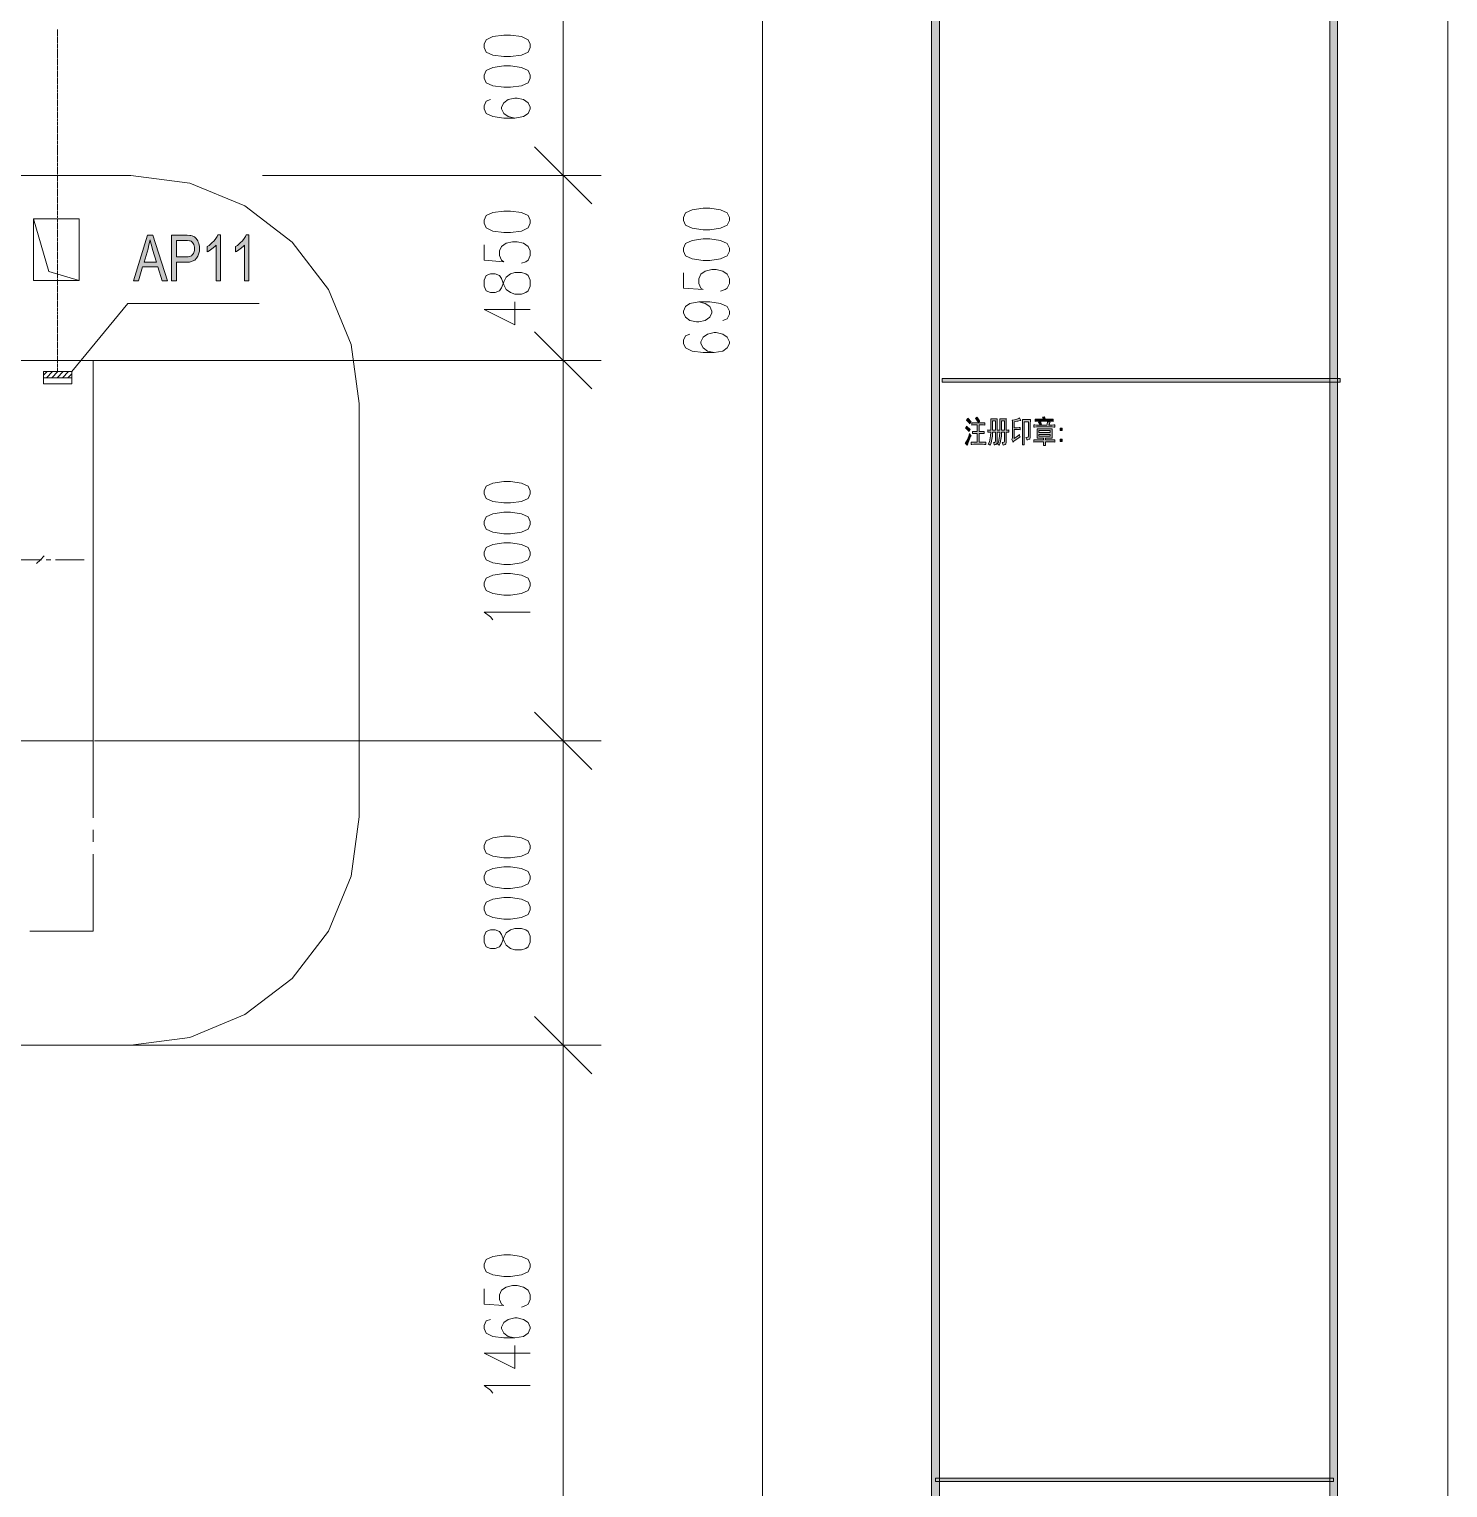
# Model space of a CAD drawing. Header units: millimetres. Extents: x -4415 to 173792, y -78716 to 47289.
# Drawn here: x 136509 to 173792, y -41095 to -2753 of the extents above; entities that cross this region are included whole.
import ezdxf

# ---------------------------------------------------------------- set-up
doc = ezdxf.new("R2010")
doc.units = ezdxf.units.MM

msp = doc.modelspace()

# ---------------------------------------------------------------- hatches: boundary and pattern name
h = msp.add_hatch(color=0)
h.dxf.hatch_style = 2
h.paths.add_polyline_path([(160434, -75716), (160225, -75716), (160225, 44288), (160434, 44288)])
h = msp.add_hatch(color=0)
h.dxf.hatch_style = 2
h.paths.add_polyline_path([(170896, -75821), (170687, -75611), (170687, 44183), (170896, 44393)])
h = msp.add_hatch(color=0)
h.paths.add_polyline_path([(139251, -9367), (139620, -8167), (139756, -8167), (140148, -9367), (140003, -9367), (139893, -9003), (139490, -9003), (139385, -9367)])
h.paths.add_polyline_path([(139527, -8874), (139853, -8874), (139752, -8543), (139730, -8467), (139695, -8342), (139685, -8293), (139675, -8351), (139649, -8466), (139633, -8523)])
h = msp.add_hatch(color=0)
h.paths.add_polyline_path([(140250, -9367), (140250, -8167), (140612, -8167), (140659, -8167), (140732, -8173), (140758, -8178), (140792, -8185), (140852, -8213), (140876, -8235), (140900, -8255), (140938, -8313), (140952, -8350), (140967, -8387), (140981, -8469), (140981, -8514), (140981, -8590), (140943, -8720), (140904, -8773), (140865, -8825), (140725, -8879), (140623, -8879), (140377, -8879), (140377, -9367)])
h.paths.add_polyline_path([(140377, -8737), (140625, -8737), (140686, -8737), (140774, -8708), (140800, -8679), (140826, -8651), (140851, -8571), (140851, -8518), (140851, -8481), (140836, -8416), (140820, -8389), (140805, -8364), (140766, -8328), (140741, -8320), (140725, -8314), (140666, -8309), (140623, -8309), (140377, -8309)])
h = msp.add_hatch(color=0)
h.dxf.hatch_style = 2
h.paths.add_polyline_path([(141540, -9367), (141421, -9367), (141421, -8428), (141400, -8454), (141344, -8504), (141310, -8530), (141275, -8555), (141213, -8593), (141186, -8606), (141186, -8464), (141236, -8435), (141322, -8364), (141359, -8323), (141396, -8281), (141448, -8202), (141463, -8162), (141540, -8162)])
h = msp.add_hatch(color=0)
h.dxf.hatch_style = 2
h.paths.add_polyline_path([(142285, -9367), (142166, -9367), (142166, -8428), (142145, -8454), (142089, -8504), (142055, -8530), (142020, -8555), (141958, -8593), (141931, -8606), (141931, -8464), (141981, -8435), (142067, -8364), (142104, -8323), (142141, -8281), (142193, -8202), (142208, -8162), (142285, -8162)])
h = msp.add_hatch(color=0)
h.dxf.hatch_style = 2
h.paths.add_polyline_path([(160504, -12029), (160504, -11938), (170966, -11938), (170966, -12029)])
h = msp.add_hatch(color=0)
h.dxf.hatch_style = 2
h.paths.add_polyline_path([(161173, -12980), (161202, -13008), (161245, -13058), (161261, -13080), (161250, -13091), (161233, -13115), (161227, -13127), (161207, -13096), (161164, -13045), (161141, -13027), (161148, -13015), (161165, -12993)])
h = msp.add_hatch(color=0)
h.dxf.hatch_style = 2
h.paths.add_polyline_path([(161380, -12989), (161388, -12981), (161406, -12963), (161413, -12951), (161428, -12969), (161467, -13018), (161488, -13052), (161480, -13061), (161460, -13082), (161451, -13092), (161431, -13059), (161396, -13008)])
h = msp.add_hatch(color=0)
h.paths.add_polyline_path([(161948, -12993), (161947, -13015), (161946, -13072), (161946, -13105), (161946, -13290), (162019, -13290), (162019, -13102), (162019, -13072), (162018, -13017), (162016, -12993), (162190, -12993), (162189, -13014), (162188, -13071), (162188, -13105), (162188, -13290), (162204, -13290), (162240, -13289), (162259, -13287), (162259, -13347), (162239, -13346), (162203, -13344), (162188, -13344), (162188, -13588), (162188, -13616), (162180, -13652), (162170, -13659), (162161, -13667), (162128, -13680), (162103, -13686), (162101, -13666), (162091, -13629), (162082, -13614), (162097, -13614), (162120, -13612), (162126, -13611), (162132, -13609), (162141, -13592), (162143, -13576), (162143, -13344), (162060, -13344), (162058, -13453), (162028, -13628), (161999, -13693), (161991, -13680), (161968, -13662), (161955, -13658), (161983, -13608), (162013, -13450), (162016, -13344), (161946, -13344), (161946, -13608), (161946, -13631), (161934, -13659), (161923, -13664), (161912, -13669), (161886, -13679), (161870, -13683), (161866, -13667), (161857, -13632), (161849, -13614), (161863, -13614), (161882, -13613), (161888, -13612), (161893, -13611), (161899, -13598), (161901, -13585), (161901, -13344), (161825, -13344), (161823, -13450), (161790, -13623), (161760, -13689), (161749, -13679), (161726, -13662), (161713, -13658), (161744, -13599), (161777, -13442), (161778, -13344), (161763, -13344), (161727, -13346), (161705, -13347), (161705, -13287), (161726, -13289), (161763, -13290), (161780, -13290), (161780, -13109), (161780, -13074), (161779, -13015), (161778, -12993)])
h.paths.add_polyline_path([(162143, -13290), (162143, -13048), (162064, -13048), (162064, -13290)])
h.paths.add_polyline_path([(161901, -13290), (161901, -13048), (161825, -13048), (161825, -13290)])
h = msp.add_hatch(color=0)
h.dxf.hatch_style = 2
h.paths.add_polyline_path([(162553, -13472), (162530, -13486), (162483, -13518), (162460, -13534), (162437, -13550), (162389, -13585), (162364, -13605), (162357, -13587), (162340, -13555), (162332, -13541), (162337, -13537), (162346, -13514), (162348, -13497), (162348, -13168), (162348, -13123), (162347, -13054), (162346, -13030), (162359, -13030), (162404, -13022), (162436, -13013), (162468, -13003), (162517, -12983), (162532, -12970), (162540, -12987), (162559, -13021), (162569, -13036), (162554, -13041), (162516, -13051), (162493, -13055), (162469, -13059), (162421, -13069), (162395, -13074), (162395, -13228), (162451, -13228), (162474, -13228), (162523, -13226), (162551, -13224), (162551, -13281), (162526, -13279), (162476, -13278), (162451, -13278), (162395, -13278), (162395, -13510), (162447, -13476), (162518, -13424), (162536, -13407), (162539, -13424), (162547, -13456)])
h = msp.add_hatch(color=0)
h.dxf.hatch_style = 2
h.paths.add_polyline_path([(162822, -13017), (162821, -13051), (162819, -13116), (162819, -13149), (162819, -13453), (162819, -13482), (162811, -13518), (162803, -13524), (162796, -13532), (162756, -13544), (162725, -13551), (162724, -13533), (162713, -13497), (162704, -13482), (162719, -13482), (162743, -13480), (162753, -13479), (162763, -13477), (162773, -13463), (162774, -13450), (162774, -13071), (162656, -13071), (162656, -13680), (162612, -13680), (162613, -13640), (162614, -13558), (162614, -13516), (162614, -13159), (162614, -13124), (162613, -13054), (162612, -13017)])
h = msp.add_hatch(color=0)
h.dxf.hatch_style = 2
h.paths.add_polyline_path([(163196, -12945), (163202, -12963), (163210, -12994), (163212, -13008), (163351, -13008), (163368, -13008), (163401, -13007), (163420, -13004), (163420, -13061), (163401, -13059), (163369, -13058), (163354, -13058), (163031, -13058), (163009, -13058), (162970, -13059), (162950, -13061), (162950, -13004), (162974, -13007), (163014, -13008), (163029, -13008), (163155, -13008), (163155, -13000), (163150, -12973), (163144, -12954), (163154, -12951), (163180, -12946)])
h = msp.add_hatch(color=0)
h.dxf.hatch_style = 2
h.paths.add_polyline_path([(161261, -13432), (161248, -13460), (161219, -13532), (161203, -13574), (161187, -13617), (161165, -13679), (161159, -13696), (161147, -13680), (161121, -13653), (161107, -13642), (161120, -13626), (161150, -13572), (161166, -13534), (161182, -13495), (161212, -13421), (161225, -13384), (161233, -13398), (161251, -13422)])
h = msp.add_hatch(color=0)
h.dxf.hatch_style = 2
h.paths.add_polyline_path([(161145, -13190), (161172, -13214), (161220, -13256), (161241, -13275), (161234, -13286), (161219, -13314), (161211, -13331), (161189, -13304), (161142, -13259), (161117, -13241), (161123, -13231), (161138, -13205)])
h = msp.add_hatch(color=0)
h.dxf.hatch_style = 2
h.paths.add_polyline_path([(161517, -13102), (161540, -13102), (161591, -13100), (161620, -13099), (161620, -13159), (161589, -13157), (161538, -13156), (161519, -13156), (161472, -13156), (161472, -13328), (161517, -13328), (161537, -13328), (161584, -13326), (161611, -13325), (161611, -13384), (161585, -13383), (161538, -13381), (161517, -13381), (161472, -13381), (161472, -13611), (161531, -13611), (161559, -13611), (161618, -13609), (161649, -13608), (161649, -13667), (161618, -13666), (161560, -13664), (161533, -13664), (161362, -13664), (161331, -13664), (161280, -13666), (161261, -13667), (161261, -13608), (161279, -13609), (161331, -13611), (161364, -13611), (161425, -13611), (161425, -13381), (161387, -13381), (161365, -13381), (161323, -13383), (161303, -13384), (161303, -13325), (161323, -13326), (161366, -13328), (161390, -13328), (161425, -13328), (161425, -13156), (161380, -13156), (161357, -13156), (161310, -13157), (161286, -13159), (161286, -13099), (161310, -13100), (161358, -13102), (161383, -13102)])
h = msp.add_hatch(color=0)
h.dxf.hatch_style = 2
h.paths.add_polyline_path([(163370, -13159), (163394, -13159), (163440, -13157), (163461, -13156), (163461, -13212), (163440, -13211), (163394, -13208), (163370, -13208), (163001, -13208), (162978, -13208), (162933, -13211), (162911, -13212), (162911, -13156), (162934, -13157), (162979, -13159), (163001, -13159), (163254, -13159), (163264, -13129), (163275, -13085), (163276, -13071), (163289, -13074), (163321, -13082), (163339, -13086), (163335, -13095), (163325, -13112), (163321, -13123), (163315, -13132), (163309, -13150), (163307, -13159)])
h = msp.add_hatch(color=0)
h.paths.add_polyline_path([(163394, -13256), (163393, -13289), (163392, -13351), (163392, -13381), (163392, -13409), (163393, -13469), (163394, -13500), (163217, -13500), (163217, -13551), (163368, -13551), (163391, -13551), (163438, -13550), (163465, -13548), (163465, -13605), (163440, -13602), (163392, -13601), (163368, -13601), (163217, -13601), (163217, -13625), (163218, -13672), (163219, -13696), (163163, -13696), (163164, -13672), (163165, -13625), (163165, -13601), (163005, -13601), (162986, -13601), (162939, -13602), (162911, -13605), (162911, -13548), (162938, -13550), (162984, -13551), (163003, -13551), (163165, -13551), (163165, -13500), (162996, -13500), (162997, -13469), (162998, -13408), (162998, -13378), (162998, -13348), (162997, -13287), (162996, -13256)])
h.paths.add_polyline_path([(163342, -13357), (163342, -13306), (163047, -13306), (163047, -13357)])
h.paths.add_polyline_path([(163342, -13450), (163342, -13404), (163047, -13404), (163047, -13450)])
h = msp.add_hatch(color=0)
h.dxf.hatch_style = 2
h.paths.add_polyline_path([(163035, -13089), (163046, -13085), (163071, -13075), (163085, -13071), (163092, -13086), (163107, -13117), (163116, -13133), (163102, -13138), (163077, -13147), (163066, -13153), (163058, -13135), (163043, -13103)])
h = msp.add_hatch(color=0)
h.dxf.hatch_style = 2
h.paths.add_polyline_path([(163660, -13306), (163605, -13306), (163605, -13237), (163660, -13237)])
h = msp.add_hatch(color=0)
h.dxf.hatch_style = 2
h.paths.add_polyline_path([(163660, -13595), (163605, -13595), (163605, -13526), (163660, -13526)])
h = msp.add_hatch(color=0)
h.dxf.hatch_style = 2
h.paths.add_polyline_path([(170791, -40838), (170791, -40928), (160329, -40928), (160329, -40838)])

# ---------------------------------------------------------------- linework, layer by layer
at = {"color": 0, "lineweight": 0}
for points in [[(-4415, -78716), (173792, -78716), (173792, 47289), (-4415, 47289)], [(160434, -75716), (160225, -75716), (160225, 44288), (160434, 44288)], [(170896, -75821), (170687, -75611), (170687, 44183), (170896, 44393)], [(148465, -3231), (148523, -3353), (148695, -3433), (148984, -3474), (149157, -3474), (149446, -3433), (149619, -3353), (149677, -3231), (149677, -3151), (149619, -3029), (149446, -2949), (149157, -2908), (148984, -2908), (148695, -2949), (148523, -3029), (148465, -3151)], [(148465, -4039), (148523, -4160), (148695, -4240), (148984, -4281), (149157, -4281), (149446, -4240), (149619, -4160), (149677, -4039), (149677, -3958), (149619, -3837), (149446, -3756), (149157, -3715), (148984, -3715), (148695, -3756), (148523, -3837), (148465, -3958)], [(148465, -7856), (148523, -7977), (148695, -8058), (148984, -8099), (149157, -8099), (149446, -8058), (149619, -7977), (149677, -7856), (149677, -7775), (149619, -7654), (149446, -7574), (149157, -7533), (148984, -7533), (148695, -7574), (148523, -7654), (148465, -7775)], [(153701, -7781), (153758, -7902), (153931, -7983), (154220, -8023), (154393, -8023), (154681, -7983), (154854, -7902), (154912, -7781), (154912, -7700), (154854, -7579), (154681, -7498), (154393, -7458), (154220, -7458), (153931, -7498), (153758, -7579), (153701, -7700)], [(136620, -9358), (136620, -7742), (137824, -7742), (137824, -9358)], [(139251, -9367), (139620, -8167), (139756, -8167), (140148, -9367), (140003, -9367), (139893, -9003), (139490, -9003), (139385, -9367)], [(139527, -8874), (139853, -8874), (139752, -8543), (139730, -8467), (139695, -8342), (139685, -8293), (139675, -8351), (139649, -8466), (139633, -8523)], [(140250, -9367), (140250, -8167), (140612, -8167), (140659, -8167), (140732, -8173), (140758, -8178), (140792, -8185), (140852, -8213), (140876, -8235), (140900, -8255), (140938, -8313), (140952, -8350), (140967, -8387), (140981, -8469), (140981, -8514), (140981, -8590), (140943, -8720), (140904, -8773), (140865, -8825), (140725, -8879), (140623, -8879), (140377, -8879), (140377, -9367)], [(140377, -8737), (140625, -8737), (140686, -8737), (140774, -8708), (140800, -8679), (140826, -8651), (140851, -8571), (140851, -8518), (140851, -8481), (140836, -8416), (140820, -8389), (140805, -8364), (140766, -8328), (140741, -8320), (140725, -8314), (140666, -8309), (140623, -8309), (140377, -8309)], [(141540, -9367), (141421, -9367), (141421, -8428), (141400, -8454), (141344, -8504), (141310, -8530), (141275, -8555), (141213, -8593), (141186, -8606), (141186, -8464), (141236, -8435), (141322, -8364), (141359, -8323), (141396, -8281), (141448, -8202), (141463, -8162), (141540, -8162)], [(142285, -9367), (142166, -9367), (142166, -8428), (142145, -8454), (142089, -8504), (142055, -8530), (142020, -8555), (141958, -8593), (141931, -8606), (141931, -8464), (141981, -8435), (142067, -8364), (142104, -8323), (142141, -8281), (142193, -8202), (142208, -8162), (142285, -8162)], [(153701, -8589), (153758, -8710), (153931, -8791), (154220, -8832), (154393, -8832), (154681, -8791), (154854, -8710), (154912, -8589), (154912, -8509), (154854, -8387), (154681, -8306), (154393, -8266), (154220, -8266), (153931, -8306), (153758, -8387), (153701, -8509)], [(148465, -9511), (148523, -9633), (148637, -9673), (148753, -9673), (148868, -9633), (148926, -9552), (148984, -9391), (149042, -9270), (149157, -9188), (149273, -9148), (149446, -9148), (149561, -9188), (149619, -9229), (149677, -9350), (149677, -9511), (149619, -9633), (149561, -9673), (149446, -9714), (149273, -9714), (149157, -9673), (149042, -9593), (148984, -9472), (148926, -9309), (148868, -9229), (148753, -9188), (148637, -9188), (148523, -9229), (148465, -9350)], [(136883, -12074), (136883, -11754), (137632, -11754), (137632, -12074)], [(160504, -12029), (160504, -11938), (170966, -11938), (170966, -12029)], [(161173, -12980), (161202, -13008), (161245, -13058), (161261, -13080), (161250, -13091), (161233, -13115), (161227, -13127), (161207, -13096), (161164, -13045), (161141, -13027), (161148, -13015), (161165, -12993)], [(161380, -12989), (161388, -12981), (161406, -12963), (161413, -12951), (161428, -12969), (161467, -13018), (161488, -13052), (161480, -13061), (161460, -13082), (161451, -13092), (161431, -13059), (161396, -13008)], [(161948, -12993), (161947, -13015), (161946, -13072), (161946, -13105), (161946, -13290), (162019, -13290), (162019, -13102), (162019, -13072), (162018, -13017), (162016, -12993), (162190, -12993), (162189, -13014), (162188, -13071), (162188, -13105), (162188, -13290), (162204, -13290), (162240, -13289), (162259, -13287), (162259, -13347), (162239, -13346), (162203, -13344), (162188, -13344), (162188, -13588), (162188, -13616), (162180, -13652), (162170, -13659), (162161, -13667), (162128, -13680), (162103, -13686), (162101, -13666), (162091, -13629), (162082, -13614), (162097, -13614), (162120, -13612), (162126, -13611), (162132, -13609), (162141, -13592), (162143, -13576), (162143, -13344), (162060, -13344), (162058, -13453), (162028, -13628), (161999, -13693), (161991, -13680), (161968, -13662), (161955, -13658), (161983, -13608), (162013, -13450), (162016, -13344), (161946, -13344), (161946, -13608), (161946, -13631), (161934, -13659), (161923, -13664), (161912, -13669), (161886, -13679), (161870, -13683), (161866, -13667), (161857, -13632), (161849, -13614), (161863, -13614), (161882, -13613), (161888, -13612), (161893, -13611), (161899, -13598), (161901, -13585), (161901, -13344), (161825, -13344), (161823, -13450), (161790, -13623), (161760, -13689), (161749, -13679), (161726, -13662), (161713, -13658), (161744, -13599), (161777, -13442), (161778, -13344), (161763, -13344), (161727, -13346), (161705, -13347), (161705, -13287), (161726, -13289), (161763, -13290), (161780, -13290), (161780, -13109), (161780, -13074), (161779, -13015), (161778, -12993)], [(162553, -13472), (162530, -13486), (162483, -13518), (162460, -13534), (162437, -13550), (162389, -13585), (162364, -13605), (162357, -13587), (162340, -13555), (162332, -13541), (162337, -13537), (162346, -13514), (162348, -13497), (162348, -13168), (162348, -13123), (162347, -13054), (162346, -13030), (162359, -13030), (162404, -13022), (162436, -13013), (162468, -13003), (162517, -12983), (162532, -12970), (162540, -12987), (162559, -13021), (162569, -13036), (162554, -13041), (162516, -13051), (162493, -13055), (162469, -13059), (162421, -13069), (162395, -13074), (162395, -13228), (162451, -13228), (162474, -13228), (162523, -13226), (162551, -13224), (162551, -13281), (162526, -13279), (162476, -13278), (162451, -13278), (162395, -13278), (162395, -13510), (162447, -13476), (162518, -13424), (162536, -13407), (162539, -13424), (162547, -13456)], [(162822, -13017), (162821, -13051), (162819, -13116), (162819, -13149), (162819, -13453), (162819, -13482), (162811, -13518), (162803, -13524), (162796, -13532), (162756, -13544), (162725, -13551), (162724, -13533), (162713, -13497), (162704, -13482), (162719, -13482), (162743, -13480), (162753, -13479), (162763, -13477), (162773, -13463), (162774, -13450), (162774, -13071), (162656, -13071), (162656, -13680), (162612, -13680), (162613, -13640), (162614, -13558), (162614, -13516), (162614, -13159), (162614, -13124), (162613, -13054), (162612, -13017)], [(163196, -12945), (163202, -12963), (163210, -12994), (163212, -13008), (163351, -13008), (163368, -13008), (163401, -13007), (163420, -13004), (163420, -13061), (163401, -13059), (163369, -13058), (163354, -13058), (163031, -13058), (163009, -13058), (162970, -13059), (162950, -13061), (162950, -13004), (162974, -13007), (163014, -13008), (163029, -13008), (163155, -13008), (163155, -13000), (163150, -12973), (163144, -12954), (163154, -12951), (163180, -12946)], [(161261, -13432), (161248, -13460), (161219, -13532), (161203, -13574), (161187, -13617), (161165, -13679), (161159, -13696), (161147, -13680), (161121, -13653), (161107, -13642), (161120, -13626), (161150, -13572), (161166, -13534), (161182, -13495), (161212, -13421), (161225, -13384), (161233, -13398), (161251, -13422)], [(161145, -13190), (161172, -13214), (161220, -13256), (161241, -13275), (161234, -13286), (161219, -13314), (161211, -13331), (161189, -13304), (161142, -13259), (161117, -13241), (161123, -13231), (161138, -13205)], [(161517, -13102), (161540, -13102), (161591, -13100), (161620, -13099), (161620, -13159), (161589, -13157), (161538, -13156), (161519, -13156), (161472, -13156), (161472, -13328), (161517, -13328), (161537, -13328), (161584, -13326), (161611, -13325), (161611, -13384), (161585, -13383), (161538, -13381), (161517, -13381), (161472, -13381), (161472, -13611), (161531, -13611), (161559, -13611), (161618, -13609), (161649, -13608), (161649, -13667), (161618, -13666), (161560, -13664), (161533, -13664), (161362, -13664), (161331, -13664), (161280, -13666), (161261, -13667), (161261, -13608), (161279, -13609), (161331, -13611), (161364, -13611), (161425, -13611), (161425, -13381), (161387, -13381), (161365, -13381), (161323, -13383), (161303, -13384), (161303, -13325), (161323, -13326), (161366, -13328), (161390, -13328), (161425, -13328), (161425, -13156), (161380, -13156), (161357, -13156), (161310, -13157), (161286, -13159), (161286, -13099), (161310, -13100), (161358, -13102), (161383, -13102)], [(161901, -13290), (161901, -13048), (161825, -13048), (161825, -13290)], [(162143, -13290), (162143, -13048), (162064, -13048), (162064, -13290)], [(163370, -13159), (163394, -13159), (163440, -13157), (163461, -13156), (163461, -13212), (163440, -13211), (163394, -13208), (163370, -13208), (163001, -13208), (162978, -13208), (162933, -13211), (162911, -13212), (162911, -13156), (162934, -13157), (162979, -13159), (163001, -13159), (163254, -13159), (163264, -13129), (163275, -13085), (163276, -13071), (163289, -13074), (163321, -13082), (163339, -13086), (163335, -13095), (163325, -13112), (163321, -13123), (163315, -13132), (163309, -13150), (163307, -13159)], [(163394, -13256), (163393, -13289), (163392, -13351), (163392, -13381), (163392, -13409), (163393, -13469), (163394, -13500), (163217, -13500), (163217, -13551), (163368, -13551), (163391, -13551), (163438, -13550), (163465, -13548), (163465, -13605), (163440, -13602), (163392, -13601), (163368, -13601), (163217, -13601), (163217, -13625), (163218, -13672), (163219, -13696), (163163, -13696), (163164, -13672), (163165, -13625), (163165, -13601), (163005, -13601), (162986, -13601), (162939, -13602), (162911, -13605), (162911, -13548), (162938, -13550), (162984, -13551), (163003, -13551), (163165, -13551), (163165, -13500), (162996, -13500), (162997, -13469), (162998, -13408), (162998, -13378), (162998, -13348), (162997, -13287), (162996, -13256)], [(163035, -13089), (163046, -13085), (163071, -13075), (163085, -13071), (163092, -13086), (163107, -13117), (163116, -13133), (163102, -13138), (163077, -13147), (163066, -13153), (163058, -13135), (163043, -13103)], [(163342, -13357), (163342, -13306), (163047, -13306), (163047, -13357)], [(163342, -13450), (163342, -13404), (163047, -13404), (163047, -13450)], [(163660, -13306), (163605, -13306), (163605, -13237), (163660, -13237)], [(163660, -13595), (163605, -13595), (163605, -13526), (163660, -13526)], [(148465, -14966), (148523, -15086), (148695, -15168), (148984, -15207), (149157, -15207), (149446, -15168), (149619, -15086), (149677, -14966), (149677, -14884), (149619, -14763), (149446, -14682), (149157, -14643), (148984, -14643), (148695, -14682), (148523, -14763), (148465, -14884)], [(148465, -15773), (148523, -15894), (148695, -15975), (148984, -16016), (149157, -16016), (149446, -15975), (149619, -15894), (149677, -15773), (149677, -15692), (149619, -15571), (149446, -15491), (149157, -15450), (148984, -15450), (148695, -15491), (148523, -15571), (148465, -15692)], [(148465, -16580), (148523, -16702), (148695, -16783), (148984, -16823), (149157, -16823), (149446, -16783), (149619, -16702), (149677, -16580), (149677, -16500), (149619, -16378), (149446, -16298), (149157, -16257), (148984, -16257), (148695, -16298), (148523, -16378), (148465, -16500)], [(148465, -17389), (148523, -17510), (148695, -17590), (148984, -17631), (149157, -17631), (149446, -17590), (149619, -17510), (149677, -17389), (149677, -17308), (149619, -17187), (149446, -17106), (149157, -17065), (148984, -17065), (148695, -17106), (148523, -17187), (148465, -17308)], [(148465, -24289), (148523, -24410), (148695, -24491), (148984, -24531), (149157, -24531), (149446, -24491), (149619, -24410), (149677, -24289), (149677, -24207), (149619, -24087), (149446, -24006), (149157, -23966), (148984, -23966), (148695, -24006), (148523, -24087), (148465, -24207)], [(148465, -25096), (148523, -25218), (148695, -25298), (148984, -25339), (149157, -25339), (149446, -25298), (149619, -25218), (149677, -25096), (149677, -25016), (149619, -24894), (149446, -24814), (149157, -24773), (148984, -24773), (148695, -24814), (148523, -24894), (148465, -25016)], [(148465, -25905), (148523, -26025), (148695, -26106), (148984, -26146), (149157, -26146), (149446, -26106), (149619, -26025), (149677, -25905), (149677, -25823), (149619, -25702), (149446, -25621), (149157, -25582), (148984, -25582), (148695, -25621), (148523, -25702), (148465, -25823)], [(148465, -26753), (148523, -26873), (148637, -26914), (148753, -26914), (148868, -26873), (148926, -26792), (148984, -26631), (149042, -26510), (149157, -26430), (149273, -26389), (149446, -26389), (149561, -26430), (149619, -26469), (149677, -26591), (149677, -26753), (149619, -26873), (149561, -26914), (149446, -26955), (149273, -26955), (149157, -26914), (149042, -26833), (148984, -26712), (148926, -26551), (148868, -26469), (148753, -26430), (148637, -26430), (148523, -26469), (148465, -26591)], [(148465, -35296), (148523, -35417), (148695, -35497), (148984, -35537), (149157, -35537), (149446, -35497), (149619, -35417), (149677, -35296), (149677, -35214), (149619, -35094), (149446, -35012), (149157, -34972), (148984, -34972), (148695, -35012), (148523, -35094), (148465, -35214)], [(170791, -40838), (170791, -40928), (160329, -40928), (160329, -40838)]]:
    msp.add_lwpolyline(points, close=True, dxfattribs=at)
for points in [[(155777, -44119), (155777, 25406)], [(150542, -6595), (150542, -595)], [(137257, -2786), (137257, -2758)], [(137257, -2824), (137257, -2797)], [(137257, -2863), (137257, -2835)], [(137257, -2901), (137257, -2874)], [(137257, -2939), (137257, -2912)], [(137257, -2978), (137257, -2951)], [(137257, -3017), (137257, -2989)], [(137257, -3055), (137257, -3027)], [(137257, -3094), (137257, -3066)], [(137257, -3133), (137257, -3105)], [(137257, -3170), (137257, -3143)], [(137257, -3209), (137257, -3182)], [(137257, -3247), (137257, -3221)], [(137257, -3286), (137257, -3258)], [(137257, -3325), (137257, -3297)], [(137257, -3363), (137257, -3335)], [(137257, -3402), (137257, -3374)], [(137257, -3441), (137257, -3413)], [(137257, -3478), (137257, -3451)], [(137257, -3517), (137257, -3490)], [(137257, -3556), (137257, -3528)], [(137257, -3594), (137257, -3566)], [(137257, -3633), (137257, -3605)], [(137257, -3671), (137257, -3644)], [(137257, -3710), (137257, -3682)], [(137257, -3748), (137257, -3721)], [(137257, -3786), (137257, -3759)], [(137257, -3825), (137257, -3798)], [(137257, -3864), (137257, -3836)], [(137257, -3902), (137257, -3874)], [(137257, -3941), (137257, -3913)], [(137257, -3980), (137257, -3952)], [(137257, -4017), (137257, -3990)], [(137257, -4056), (137257, -4029)], [(137257, -4094), (137257, -4068)], [(137257, -4133), (137257, -4105)], [(137257, -4172), (137257, -4144)], [(137257, -4210), (137257, -4182)], [(137257, -4249), (137257, -4221)], [(137257, -4288), (137257, -4260)], [(137257, -4325), (137257, -4298)], [(137257, -4364), (137257, -4337)], [(137257, -4402), (137257, -4376)], [(137257, -4441), (137257, -4413)], [(137257, -4480), (137257, -4452)], [(137257, -4518), (137257, -4491)], [(137257, -4557), (137257, -4529)], [(137257, -4595), (137257, -4568)], [(148637, -4604), (148523, -4645), (148465, -4766), (148465, -4847), (148523, -4968), (148695, -5049), (148984, -5088), (149273, -5088), (149504, -5049), (149619, -4968), (149677, -4847), (149677, -4806), (149619, -4685), (149504, -4604), (149330, -4564), (149273, -4564), (149099, -4604), (148984, -4685), (148926, -4806), (148926, -4847), (148984, -4968), (149099, -5049), (149273, -5088)], [(137257, -4633), (137257, -4606)], [(137257, -4672), (137257, -4645)], [(137257, -4711), (137257, -4683)], [(137257, -4749), (137257, -4721)], [(137257, -4788), (137257, -4760)], [(137257, -4827), (137257, -4799)], [(137257, -4865), (137257, -4837)], [(137257, -4903), (137257, -4876)], [(137257, -4941), (137257, -4915)], [(137257, -4980), (137257, -4953)], [(137257, -5019), (137257, -4991)], [(137257, -5057), (137257, -5029)], [(137257, -5096), (137257, -5068)], [(137257, -5135), (137257, -5107)], [(137257, -5172), (137257, -5145)], [(137257, -5211), (137257, -5184)], [(137257, -5249), (137257, -5223)], [(137257, -5288), (137257, -5260)], [(137257, -5327), (137257, -5299)], [(137257, -5365), (137257, -5338)], [(137257, -5404), (137257, -5376)], [(137257, -5443), (137257, -5415)], [(137257, -5480), (137257, -5453)], [(137257, -5519), (137257, -5492)], [(137257, -5558), (137257, -5530)], [(137257, -5596), (137257, -5568)], [(137257, -5635), (137257, -5607)], [(137257, -5674), (137257, -5646)], [(137257, -5712), (137257, -5684)], [(137257, -5750), (137257, -5723)], [(137257, -5788), (137257, -5762)], [(137257, -5827), (137257, -5800)], [(137257, -5866), (137257, -5838)], [(137257, -5904), (137257, -5876)], [(137257, -5943), (137257, -5915)], [(137257, -5982), (137257, -5954)], [(137257, -6020), (137257, -5992)], [(137257, -6058), (137257, -6031)], [(137257, -6096), (137257, -6070)], [(137257, -6135), (137257, -6107)], [(149791, -5845), (151292, -7345)], [(151292, -7345), (149791, -5845)], [(137257, -6174), (137257, -6146)], [(137257, -6212), (137257, -6184)], [(137257, -6251), (137257, -6223)], [(137257, -6290), (137257, -6262)], [(137257, -6327), (137257, -6300)], [(137257, -6366), (137257, -6339)], [(137257, -6405), (137257, -6378)], [(137257, -6443), (137257, -6415)], [(137257, -6482), (137257, -6454)], [(137257, -6521), (137257, -6493)], [(139177, -6595), (124677, -6595)], [(137257, -6559), (137257, -6531)], [(137257, -6597), (137257, -6570)], [(137257, -6635), (137257, -6609)], [(137257, -6674), (137257, -6647)], [(137257, -6713), (137257, -6685)], [(137257, -6751), (137257, -6723)], [(137257, -6790), (137257, -6762)], [(137257, -6829), (137257, -6801)], [(137257, -6867), (137257, -6839)], [(137257, -6905), (137257, -6878)], [(145178, -12595), (144973, -11042), (144374, -9595), (143420, -8352), (142177, -7399), (140730, -6800), (139177, -6595)], [(142643, -6595), (151542, -6595)], [(142679, -6595), (151542, -6595)], [(150542, -11460), (150542, -6595)], [(137257, -6943), (137257, -6917)], [(137257, -6982), (137257, -6955)], [(137257, -7021), (137257, -6993)], [(137257, -7059), (137257, -7031)], [(137257, -7098), (137257, -7070)], [(137257, -7137), (137257, -7109)], [(137257, -7174), (137257, -7147)], [(137257, -7213), (137257, -7186)], [(137257, -7252), (137257, -7225)], [(137257, -7290), (137257, -7262)], [(137257, -7329), (137257, -7301)], [(137257, -7367), (137257, -7340)], [(137257, -7406), (137257, -7378)], [(137257, -7445), (137257, -7417)], [(137257, -7482), (137257, -7456)], [(137257, -7521), (137257, -7494)], [(137257, -7560), (137257, -7533)], [(137257, -7598), (137257, -7570)], [(137257, -7637), (137257, -7609)], [(137257, -7676), (137257, -7648)], [(137028, -9125), (136620, -7742)], [(137257, -7714), (137257, -7686)], [(137257, -7752), (137257, -7725)], [(137257, -7790), (137257, -7764)], [(137257, -7829), (137257, -7802)], [(137257, -7868), (137257, -7840)], [(137257, -7906), (137257, -7878)], [(137257, -7945), (137257, -7917)], [(137257, -7984), (137257, -7956)], [(137257, -8022), (137257, -7994)], [(137257, -8060), (137257, -8033)], [(137257, -8099), (137257, -8072)], [(137257, -8137), (137257, -8109)], [(137257, -8176), (137257, -8148)], [(137257, -8214), (137257, -8187)], [(137257, -8253), (137257, -8225)], [(137257, -8292), (137257, -8264)], [(137257, -8329), (137257, -8303)], [(137257, -8368), (137257, -8341)], [(137257, -8407), (137257, -8380)], [(137257, -8445), (137257, -8417)], [(148465, -8422), (148465, -8825), (148984, -8865), (148926, -8825), (148868, -8704), (148868, -8583), (148926, -8461), (149042, -8381), (149215, -8340), (149330, -8340), (149504, -8381), (149619, -8461), (149677, -8583), (149677, -8704), (149619, -8825), (149561, -8865), (149446, -8906)], [(137257, -8484), (137257, -8456)], [(137257, -8523), (137257, -8495)], [(137257, -8561), (137257, -8533)], [(137257, -8599), (137257, -8572)], [(137257, -8637), (137257, -8611)], [(137257, -8676), (137257, -8649)], [(137257, -8715), (137257, -8687)], [(137257, -8753), (137257, -8725)], [(137257, -8792), (137257, -8764)], [(137257, -8831), (137257, -8803)], [(137824, -9358), (137028, -9125)], [(137257, -8869), (137257, -8841)], [(137257, -8907), (137257, -8880)], [(137257, -8946), (137257, -8919)], [(137257, -8984), (137257, -8957)], [(137257, -9023), (137257, -8995)], [(137257, -9061), (137257, -9034)], [(137257, -9100), (137257, -9072)], [(137257, -9139), (137257, -9111)], [(137257, -9176), (137257, -9149)], [(137257, -9215), (137257, -9188)], [(153701, -9154), (153701, -9558), (154220, -9598), (154162, -9558), (154105, -9437), (154105, -9316), (154162, -9195), (154278, -9114), (154450, -9073), (154566, -9073), (154739, -9114), (154854, -9195), (154912, -9316), (154912, -9437), (154854, -9558), (154797, -9598), (154681, -9639)], [(137257, -9254), (137257, -9227)], [(137257, -9292), (137257, -9264)], [(137257, -9331), (137257, -9303)], [(137257, -9370), (137257, -9342)], [(137257, -9408), (137257, -9380)], [(137257, -9447), (137257, -9419)], [(137257, -9484), (137257, -9458)], [(137257, -9523), (137257, -9496)], [(137257, -9562), (137257, -9535)], [(137257, -9600), (137257, -9572)], [(137257, -9639), (137257, -9611)], [(137257, -9678), (137257, -9650)], [(137257, -9716), (137257, -9688)], [(137257, -9754), (137257, -9727)], [(137257, -9793), (137257, -9766)], [(137257, -9831), (137257, -9804)], [(137257, -9870), (137257, -9842)], [(137257, -9908), (137257, -9881)], [(137257, -9947), (137257, -9919)], [(137257, -9986), (137257, -9958)], [(137632, -11754), (139103, -9963)], [(139103, -9963), (142551, -9963)], [(148465, -10118), (149273, -10521), (149273, -9916)], [(154105, -9921), (154278, -9962), (154393, -10043), (154450, -10164), (154450, -10205), (154393, -10325), (154278, -10407), (154105, -10446), (154047, -10446), (153874, -10407), (153758, -10325), (153701, -10205), (153701, -10164), (153758, -10043), (153874, -9962), (154105, -9921), (154393, -9921), (154681, -9962), (154854, -10043), (154912, -10164), (154912, -10244), (154854, -10366), (154739, -10407)], [(137257, -10024), (137257, -9996)], [(137257, -10062), (137257, -10035)], [(137257, -10101), (137257, -10074)], [(137257, -10139), (137257, -10111)], [(137257, -10178), (137257, -10150)], [(137257, -10217), (137257, -10189)], [(137257, -10255), (137257, -10227)], [(137257, -10294), (137257, -10266)], [(137257, -10331), (137257, -10305)], [(137257, -10370), (137257, -10343)], [(148465, -10118), (149677, -10118)], [(137257, -10409), (137257, -10382)], [(137257, -10447), (137257, -10419)], [(137257, -10486), (137257, -10458)], [(137257, -10525), (137257, -10497)], [(137257, -10563), (137257, -10535)], [(137257, -10601), (137257, -10574)], [(137257, -10640), (137257, -10613)], [(137257, -10678), (137257, -10651)], [(137257, -10717), (137257, -10689)], [(137257, -10755), (137257, -10728)], [(149791, -10709), (151292, -12209)], [(151292, -12209), (149791, -10709)], [(153874, -10769), (153758, -10810), (153701, -10931), (153701, -11012), (153758, -11133), (153931, -11214), (154220, -11255), (154508, -11255), (154739, -11214), (154854, -11133), (154912, -11012), (154912, -10971), (154854, -10851), (154739, -10769), (154566, -10730), (154508, -10730), (154336, -10769), (154220, -10851), (154162, -10971), (154162, -11012), (154220, -11133), (154336, -11214), (154508, -11255)], [(137257, -10794), (137257, -10766)], [(137257, -10833), (137257, -10805)], [(137257, -10871), (137257, -10843)], [(137257, -10909), (137257, -10882)], [(137257, -10948), (137257, -10921)], [(137257, -10986), (137257, -10959)], [(137257, -11025), (137257, -10997)], [(137257, -11064), (137257, -11036)], [(137257, -11102), (137257, -11074)], [(137257, -11141), (137257, -11113)], [(128191, -11460), (138191, -11460)], [(137257, -11178), (137257, -11152)], [(137257, -11217), (137257, -11190)], [(137257, -11256), (137257, -11229)], [(137257, -11294), (137257, -11266)], [(137257, -11333), (137257, -11305)], [(137257, -11372), (137257, -11344)], [(137257, -11410), (137257, -11382)], [(137257, -11449), (137257, -11421)], [(137257, -11486), (137257, -11460)], [(137257, -11525), (137257, -11498)], [(138047, -11460), (151542, -11460)], [(138191, -11460), (138191, -21459)], [(150506, -11460), (149541, -11460)], [(150542, -21459), (150542, -11460)], [(136883, -11850), (136978, -11754)], [(136960, -11914), (137120, -11754)], [(137102, -11914), (137262, -11754)], [(137243, -11914), (137403, -11754)], [(137257, -11564), (137257, -11537)], [(137257, -11602), (137257, -11575)], [(137257, -11641), (137257, -11613)], [(137257, -11680), (137257, -11652)], [(137257, -11718), (137257, -11690)], [(137257, -11754), (137257, -11729)], [(137385, -11914), (137544, -11754)], [(137526, -11914), (137632, -11809)], [(136883, -11914), (137632, -11914)], [(145178, -12595), (145178, -23460)], [(136079, -16699), (136829, -16699)], [(136803, -16699), (136904, -16600), (136803, -16699), (136703, -16799)], [(136954, -16699), (137079, -16699)], [(137204, -16699), (137951, -16699)], [(148695, -18277), (148637, -18196), (148465, -18075), (149677, -18075)], [(149791, -20710), (151292, -22210)], [(151292, -22210), (149791, -20710)], [(138191, -21459), (128191, -21459)], [(136524, -21459), (138191, -21459), (138191, -23484)], [(138226, -21459), (151542, -21459)], [(150506, -21459), (149541, -21459)], [(150542, -29460), (150542, -21459)], [(139178, -29460), (140730, -29256), (142177, -28656), (143420, -27703), (144374, -26460), (144974, -25013), (145178, -23460)], [(138191, -23801), (138191, -24118)], [(138191, -24436), (138191, -26460), (136524, -26460)], [(149791, -28710), (151292, -30210)], [(151292, -30210), (149791, -28710)], [(139178, -29460), (124677, -29460)], [(138226, -29460), (151542, -29460)], [(147657, -29460), (151542, -29460)], [(150542, -44119), (150542, -29460)], [(148465, -35860), (148465, -36265), (148984, -36305), (148926, -36265), (148868, -36144), (148868, -36022), (148926, -35901), (149042, -35821), (149215, -35780), (149330, -35780), (149504, -35821), (149619, -35901), (149677, -36022), (149677, -36144), (149619, -36265), (149561, -36305), (149446, -36345)], [(148637, -36669), (148523, -36708), (148465, -36830), (148465, -36910), (148523, -37031), (148695, -37113), (148984, -37153), (149273, -37153), (149504, -37113), (149619, -37031), (149677, -36910), (149677, -36870), (149619, -36749), (149504, -36669), (149330, -36628), (149273, -36628), (149099, -36669), (148984, -36749), (148926, -36870), (148926, -36910), (148984, -37031), (149099, -37113), (149273, -37153)], [(148465, -37556), (149273, -37961), (149273, -37355)], [(148465, -37556), (149677, -37556)], [(148695, -38607), (148637, -38526), (148465, -38404), (149677, -38404)]]:
    msp.add_lwpolyline(points, dxfattribs=at)

doc.saveas('drawing.dxf')
